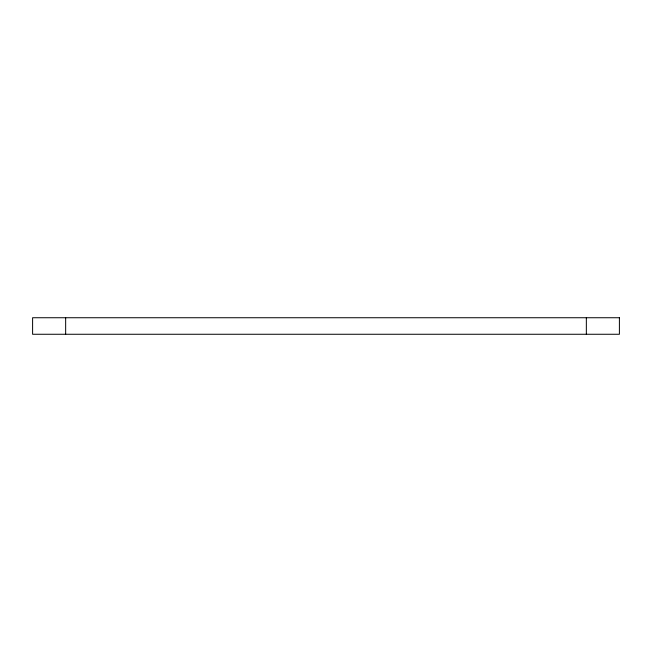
<?xml version="1.0" encoding="UTF-8"?>
<svg xmlns="http://www.w3.org/2000/svg" width="652" height="652" viewBox="0 0 652 652"><rect width="100%" height="100%" fill="white"/><g stroke="black" fill="none" stroke-linecap="round" stroke-linejoin="round"><path stroke-width="0.98" d="M586.344 317.736L586.344 334.264M65.656 317.736L65.656 334.264M619.4 317.736L32.6 317.736L32.6 334.264L619.4 334.264L619.4 317.736"/></g></svg>
